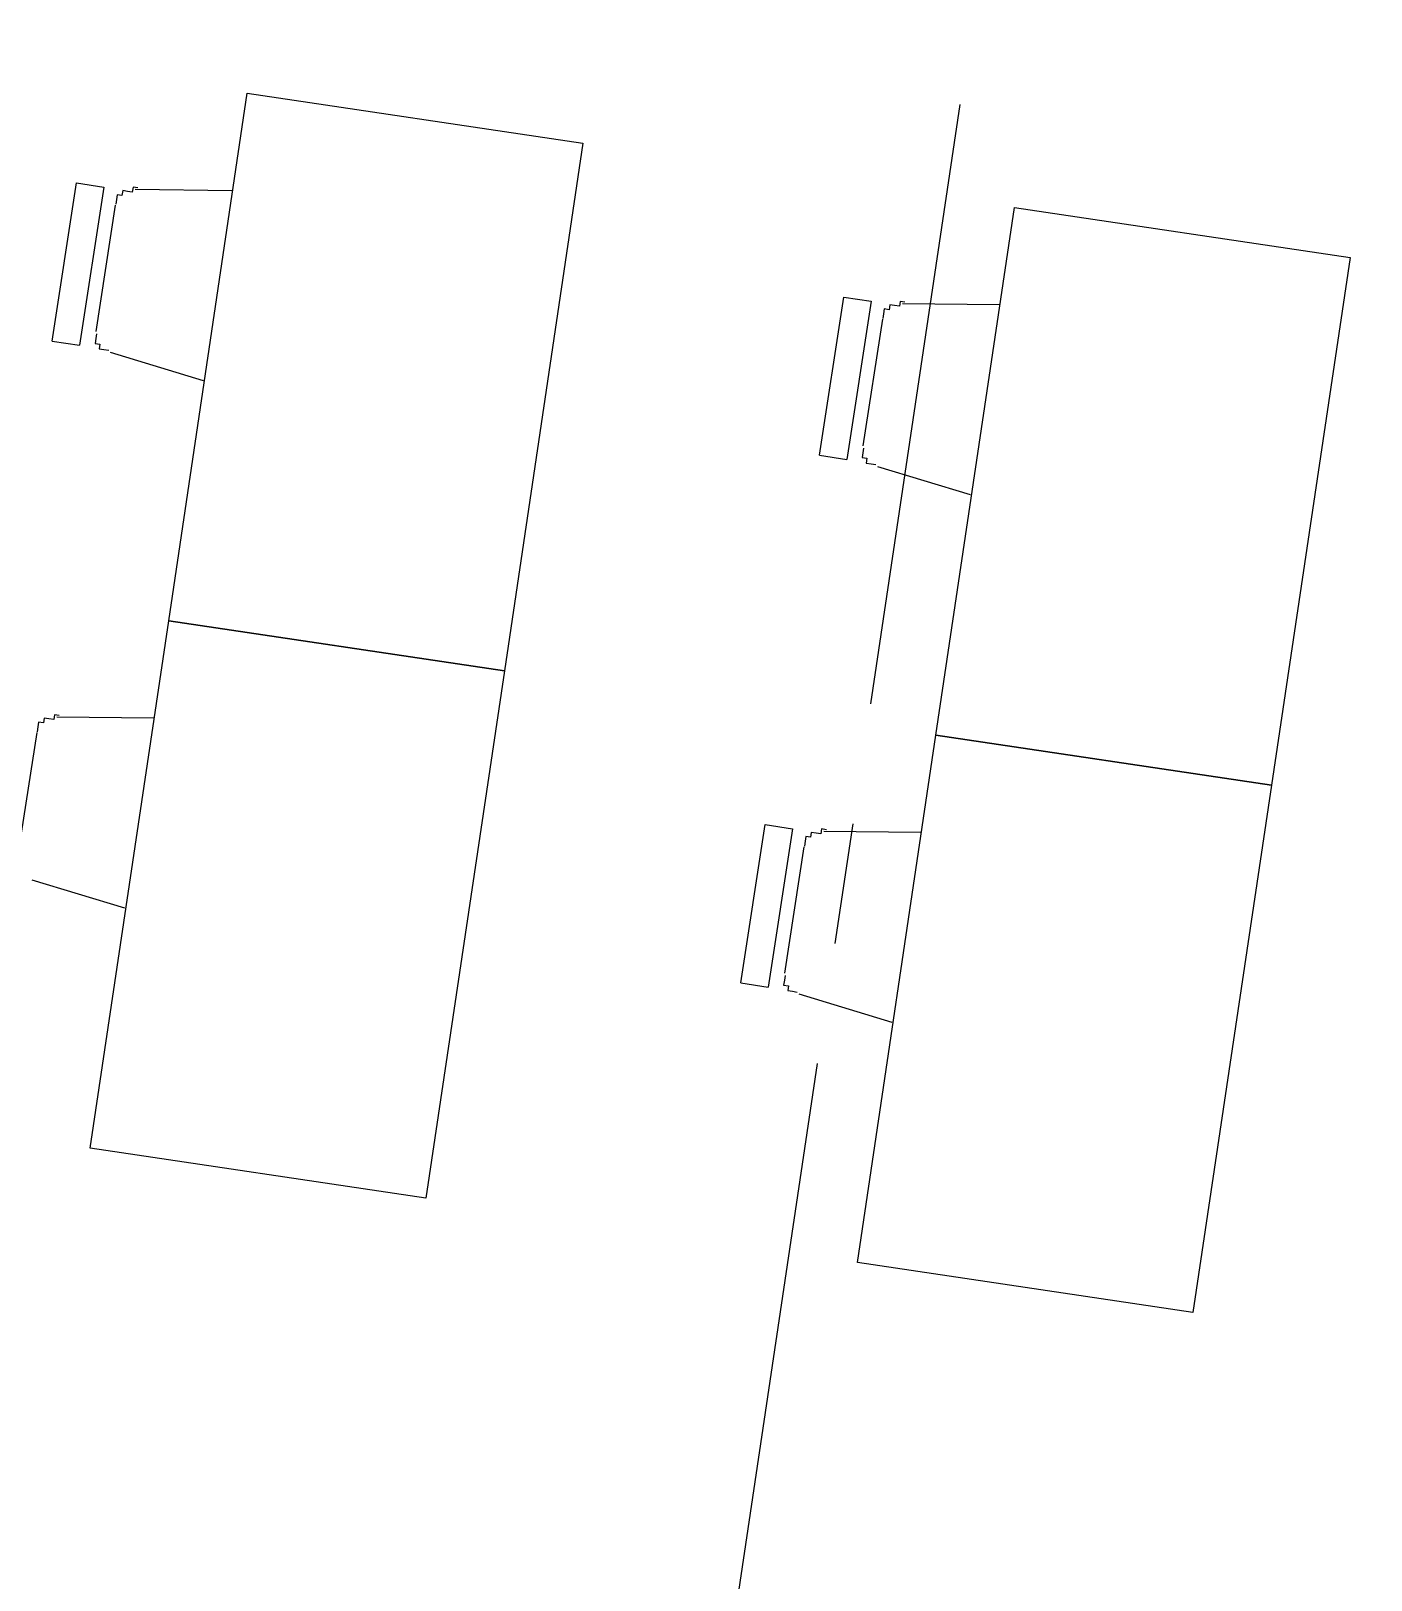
# Model space of a CAD drawing. Header units: millimetres. Extents: x 338 to 506, y 179 to 335.
# Drawn here: x 421.31 to 424.075, y 293.004 to 296.199 of the extents above; entities that cross this region are included whole.
import ezdxf

# ---------------------------------------------------------------- set-up
doc = ezdxf.new("R2010")
doc.units = ezdxf.units.MM
doc.linetypes.add('CENTER', pattern=[2, 1.25, -0.25, 0.25, -0.25])
doc.linetypes.add('DASHED2', pattern=[0.375, 0.25, -0.125])
doc.layers.add('EJES_DE_COLUMNA', color=255, linetype='DASHED2')
doc.layers.add('MUROS', color=32, linetype='Continuous')

# ---------------------------------------------------------------- blocks, each defined once
blk = doc.blocks.new('MESAS_TALLER_DE_MAQUETAS')
at = {"extrusion": (2.33163e-06, 0.000958086, 1)}
for p, q in [((3009.9617, 1961.8781, -0.0003), (3009.9614, 1961.8209, -0.0003)), ((3009.9617, 1961.8781, -0.0003), (3010.2919, 1961.8765, -0.0003)), ((3010.2919, 1961.8765, -0.0003), (3010.2916, 1961.8193, -0.0003)), ((3010.2916, 1961.8193, -0.0003), (3009.9614, 1961.8209, -0.0003)), ((3009.1584, 1961.7909, -0.0002), (3008.8944, 1961.7922, -0.0002)), ((3010.2584, 1961.7909, -0.0002), (3009.9944, 1961.7922, -0.0002)), ((3008.8566, 1961.7563, -0.0002), (3008.8274, 1961.5583, 0)), ((3009.2232, 1961.5563, 0), (3009.1959, 1961.7547, -0.0002)), ((3009.9566, 1961.7563, -0.0002), (3009.9274, 1961.5583, 0)), ((3010.3232, 1961.5563, 0), (3010.2959, 1961.7547, -0.0002)), ((3008.8617, 1960.2781, -0.0003), (3008.8614, 1960.2209, -0.0003)), ((3008.8617, 1960.2781, -0.0003), (3009.1919, 1960.2765, -0.0003)), ((3009.1919, 1960.2765, -0.0003), (3009.1916, 1960.2193, -0.0003)), ((3009.9617, 1960.2781, -0.0003), (3009.9614, 1960.2209, -0.0003)), ((3009.9617, 1960.2781, -0.0003), (3010.2919, 1960.2765, -0.0003)), ((3010.2919, 1960.2765, -0.0003), (3010.2916, 1960.2193, -0.0003)), ((3009.1916, 1960.2193, -0.0003), (3008.8614, 1960.2209, -0.0003)), ((3010.2916, 1960.2193, -0.0003), (3009.9614, 1960.2209, -0.0003)), ((3009.1584, 1960.1909, -0.0002), (3008.8944, 1960.1922, -0.0002)), ((3010.2584, 1960.1909, -0.0002), (3009.9944, 1960.1922, -0.0002)), ((3008.8566, 1960.1563, -0.0002), (3008.8274, 1959.9583, 0)), ((3009.2232, 1959.9563, 0), (3009.1959, 1960.1547, -0.0002)), ((3009.9566, 1960.1563, -0.0002), (3009.9274, 1959.9583, 0)), ((3010.3232, 1959.9563, 0), (3010.2959, 1960.1547, -0.0002))]:
    blk.add_line(p, q, dxfattribs=at)
for points in [[(3009.4264, 1960.8553), (3008.3264, 1960.8553), (3008.3264, 1961.5553), (3009.4264, 1961.5553)], [(3010.5264, 1960.8553), (3009.4264, 1960.8553), (3009.4264, 1961.5553), (3010.5264, 1961.5553)], [(3009.4264, 1959.2553), (3008.3264, 1959.2553), (3008.3264, 1959.9553), (3009.4264, 1959.9553)], [(3010.5264, 1959.2553), (3009.4264, 1959.2553), (3009.4264, 1959.9553), (3010.5264, 1959.9553)]]:
    blk.add_lwpolyline(points, close=True)
for points in [[(3009.2, 1961.75, -0.0002), (3009.2, 1961.76, -0.0002), (3009.2, 1961.76, -0.0002), (3009.2, 1961.76, -0.0002), (3009.2, 1961.76, -0.0002), (3009.2, 1961.76, -0.0002), (3009.2, 1961.76, -0.0002), (3009.2, 1961.76, -0.0002), (3009.2, 1961.76, -0.0002), (3009.2, 1961.76, -0.0002), (3009.2, 1961.76, -0.0002), (3009.19, 1961.76, -0.0002), (3009.19, 1961.76, -0.0002), (3009.19, 1961.76, -0.0002), (3009.19, 1961.76, -0.0002), (3009.19, 1961.76, -0.0002), (3009.19, 1961.76, -0.0002), (3009.19, 1961.76, -0.0002), (3009.19, 1961.76, -0.0002), (3009.19, 1961.76, -0.0002), (3009.19, 1961.76, -0.0002), (3009.19, 1961.76, -0.0002), (3009.19, 1961.76, -0.0002), (3009.19, 1961.77, -0.0002), (3009.19, 1961.77, -0.0002), (3009.19, 1961.77, -0.0002), (3009.19, 1961.77, -0.0002), (3009.19, 1961.77, -0.0002), (3009.19, 1961.77, -0.0002), (3009.19, 1961.77, -0.0002), (3009.19, 1961.77, -0.0002), (3009.19, 1961.77, -0.0002), (3009.19, 1961.77, -0.0002), (3009.19, 1961.77, -0.0002), (3009.19, 1961.77, -0.0002), (3009.19, 1961.77, -0.0002), (3009.19, 1961.77, -0.0002), (3009.19, 1961.77, -0.0002), (3009.19, 1961.77, -0.0002), (3009.19, 1961.77, -0.0002), (3009.19, 1961.77, -0.0002), (3009.19, 1961.77, -0.0002), (3009.19, 1961.77, -0.0002), (3009.19, 1961.77, -0.0002), (3009.19, 1961.77, -0.0002), (3009.19, 1961.77, -0.0002), (3009.19, 1961.77, -0.0002), (3009.19, 1961.77, -0.0002), (3009.19, 1961.78, -0.0002), (3009.19, 1961.78, -0.0002), (3009.19, 1961.78, -0.0002), (3009.19, 1961.78, -0.0002), (3009.19, 1961.78, -0.0002), (3009.19, 1961.78, -0.0002), (3009.19, 1961.78, -0.0002), (3009.19, 1961.78, -0.0002), (3009.19, 1961.78, -0.0002), (3009.19, 1961.78, -0.0002), (3009.18, 1961.78, -0.0002), (3009.18, 1961.78, -0.0002), (3009.18, 1961.78, -0.0002), (3009.18, 1961.78, -0.0002), (3009.18, 1961.78, -0.0002), (3009.18, 1961.78, -0.0002), (3009.18, 1961.78, -0.0002), (3009.18, 1961.78, -0.0002), (3009.18, 1961.78, -0.0002), (3009.18, 1961.78, -0.0002), (3009.18, 1961.78, -0.0002), (3009.18, 1961.78, -0.0002), (3009.18, 1961.78, -0.0002), (3009.18, 1961.78, -0.0002), (3009.18, 1961.78, -0.0002), (3009.18, 1961.78, -0.0002), (3009.18, 1961.78, -0.0002), (3009.18, 1961.78, -0.0002), (3009.18, 1961.78, -0.0002), (3009.18, 1961.78, -0.0002), (3009.18, 1961.78, -0.0002), (3009.18, 1961.78, -0.0002), (3009.18, 1961.78, -0.0002), (3009.18, 1961.79, -0.0002), (3009.18, 1961.79, -0.0002), (3009.18, 1961.79, -0.0002), (3009.18, 1961.79, -0.0002), (3009.18, 1961.79, -0.0002), (3009.18, 1961.79, -0.0002), (3009.18, 1961.79, -0.0002), (3009.17, 1961.79, -0.0002), (3009.17, 1961.79, -0.0002), (3009.17, 1961.79, -0.0002), (3009.17, 1961.79, -0.0002), (3009.17, 1961.79, -0.0002), (3009.17, 1961.79, -0.0002), (3009.17, 1961.79, -0.0002), (3009.17, 1961.79, -0.0002), (3009.17, 1961.79, -0.0002), (3009.17, 1961.79, -0.0002), (3009.17, 1961.79, -0.0002), (3009.17, 1961.79, -0.0002), (3009.17, 1961.79, -0.0002), (3009.17, 1961.79, -0.0002), (3009.17, 1961.79, -0.0002), (3009.17, 1961.79, -0.0002), (3009.17, 1961.79, -0.0002), (3009.17, 1961.79, -0.0002), (3009.17, 1961.79, -0.0002), (3009.17, 1961.79, -0.0002), (3009.17, 1961.79, -0.0002), (3009.17, 1961.79, -0.0002), (3009.17, 1961.79, -0.0002), (3009.17, 1961.79, -0.0002), (3009.17, 1961.79, -0.0002), (3009.16, 1961.79, -0.0002), (3009.16, 1961.79, -0.0002), (3009.16, 1961.79, -0.0002), (3009.16, 1961.79, -0.0002), (3009.16, 1961.79, -0.0002), (3009.16, 1961.79, -0.0002), (3009.16, 1961.79, -0.0002), (3009.16, 1961.79, -0.0002), (3009.16, 1961.79, -0.0002), (3009.16, 1961.79, -0.0002), (3009.16, 1961.79, -0.0002), (3009.16, 1961.79, -0.0002), (3009.16, 1961.79, -0.0002), (3009.16, 1961.79, -0.0002), (3009.16, 1961.79, -0.0002), (3009.16, 1961.79, -0.0002)], [(3009.99, 1961.79, -0.0002), (3009.99, 1961.79, -0.0002), (3009.99, 1961.79, -0.0002), (3009.99, 1961.79, -0.0002), (3009.99, 1961.79, -0.0002), (3009.99, 1961.79, -0.0002), (3009.99, 1961.79, -0.0002), (3009.99, 1961.79, -0.0002), (3009.99, 1961.79, -0.0002), (3009.99, 1961.79, -0.0002), (3009.99, 1961.79, -0.0002), (3009.99, 1961.79, -0.0002), (3009.99, 1961.79, -0.0002), (3009.99, 1961.79, -0.0002), (3009.99, 1961.79, -0.0002), (3009.99, 1961.79, -0.0002), (3009.99, 1961.79, -0.0002), (3009.99, 1961.79, -0.0002), (3009.99, 1961.79, -0.0002), (3009.99, 1961.79, -0.0002), (3009.99, 1961.79, -0.0002), (3009.99, 1961.79, -0.0002), (3009.99, 1961.79, -0.0002), (3009.98, 1961.79, -0.0002), (3009.98, 1961.79, -0.0002), (3009.98, 1961.79, -0.0002), (3009.98, 1961.79, -0.0002), (3009.98, 1961.79, -0.0002), (3009.98, 1961.79, -0.0002), (3009.98, 1961.79, -0.0002), (3009.98, 1961.79, -0.0002), (3009.98, 1961.79, -0.0002), (3009.98, 1961.79, -0.0002), (3009.98, 1961.79, -0.0002), (3009.98, 1961.79, -0.0002), (3009.98, 1961.79, -0.0002), (3009.98, 1961.79, -0.0002), (3009.98, 1961.79, -0.0002), (3009.98, 1961.79, -0.0002), (3009.98, 1961.79, -0.0002), (3009.98, 1961.79, -0.0002), (3009.98, 1961.79, -0.0002), (3009.98, 1961.79, -0.0002), (3009.98, 1961.79, -0.0002), (3009.98, 1961.79, -0.0002), (3009.98, 1961.79, -0.0002), (3009.98, 1961.79, -0.0002), (3009.98, 1961.79, -0.0002), (3009.98, 1961.79, -0.0002), (3009.97, 1961.79, -0.0002), (3009.97, 1961.79, -0.0002), (3009.97, 1961.79, -0.0002), (3009.97, 1961.79, -0.0002), (3009.97, 1961.79, -0.0002), (3009.97, 1961.78, -0.0002), (3009.97, 1961.78, -0.0002), (3009.97, 1961.78, -0.0002), (3009.97, 1961.78, -0.0002), (3009.97, 1961.78, -0.0002), (3009.97, 1961.78, -0.0002), (3009.97, 1961.78, -0.0002), (3009.97, 1961.78, -0.0002), (3009.97, 1961.78, -0.0002), (3009.97, 1961.78, -0.0002), (3009.97, 1961.78, -0.0002), (3009.97, 1961.78, -0.0002), (3009.97, 1961.78, -0.0002), (3009.97, 1961.78, -0.0002), (3009.97, 1961.78, -0.0002), (3009.97, 1961.78, -0.0002), (3009.97, 1961.78, -0.0002), (3009.97, 1961.78, -0.0002), (3009.97, 1961.78, -0.0002), (3009.97, 1961.78, -0.0002), (3009.97, 1961.78, -0.0002), (3009.97, 1961.78, -0.0002), (3009.97, 1961.78, -0.0002), (3009.97, 1961.78, -0.0002), (3009.97, 1961.78, -0.0002), (3009.97, 1961.78, -0.0002), (3009.96, 1961.78, -0.0002), (3009.96, 1961.78, -0.0002), (3009.96, 1961.78, -0.0002), (3009.96, 1961.78, -0.0002), (3009.96, 1961.78, -0.0002), (3009.96, 1961.77, -0.0002), (3009.96, 1961.77, -0.0002), (3009.96, 1961.77, -0.0002), (3009.96, 1961.77, -0.0002), (3009.96, 1961.77, -0.0002), (3009.96, 1961.77, -0.0002), (3009.96, 1961.77, -0.0002), (3009.96, 1961.77, -0.0002), (3009.96, 1961.77, -0.0002), (3009.96, 1961.77, -0.0002), (3009.96, 1961.77, -0.0002), (3009.96, 1961.77, -0.0002), (3009.96, 1961.77, -0.0002), (3009.96, 1961.77, -0.0002), (3009.96, 1961.77, -0.0002), (3009.96, 1961.77, -0.0002), (3009.96, 1961.77, -0.0002), (3009.96, 1961.77, -0.0002), (3009.96, 1961.77, -0.0002), (3009.96, 1961.77, -0.0002), (3009.96, 1961.77, -0.0002), (3009.96, 1961.77, -0.0002), (3009.96, 1961.77, -0.0002), (3009.96, 1961.77, -0.0002), (3009.96, 1961.76, -0.0002), (3009.96, 1961.76, -0.0002), (3009.96, 1961.76, -0.0002), (3009.96, 1961.76, -0.0002), (3009.96, 1961.76, -0.0002), (3009.96, 1961.76, -0.0002), (3009.96, 1961.76, -0.0002), (3009.96, 1961.76, -0.0002), (3009.96, 1961.76, -0.0002), (3009.96, 1961.76, -0.0002), (3009.96, 1961.76, -0.0002), (3009.96, 1961.76, -0.0002), (3009.96, 1961.76, -0.0002), (3009.96, 1961.76, -0.0002), (3009.96, 1961.76, -0.0002), (3009.96, 1961.76, -0.0002), (3009.96, 1961.76, -0.0002), (3009.96, 1961.76, -0.0002), (3009.96, 1961.76, -0.0002), (3009.96, 1961.76, -0.0002)], [(3010.3, 1961.75, -0.0002), (3010.3, 1961.76, -0.0002), (3010.3, 1961.76, -0.0002), (3010.3, 1961.76, -0.0002), (3010.3, 1961.76, -0.0002), (3010.3, 1961.76, -0.0002), (3010.3, 1961.76, -0.0002), (3010.3, 1961.76, -0.0002), (3010.3, 1961.76, -0.0002), (3010.3, 1961.76, -0.0002), (3010.3, 1961.76, -0.0002), (3010.29, 1961.76, -0.0002), (3010.29, 1961.76, -0.0002), (3010.29, 1961.76, -0.0002), (3010.29, 1961.76, -0.0002), (3010.29, 1961.76, -0.0002), (3010.29, 1961.76, -0.0002), (3010.29, 1961.76, -0.0002), (3010.29, 1961.76, -0.0002), (3010.29, 1961.76, -0.0002), (3010.29, 1961.76, -0.0002), (3010.29, 1961.76, -0.0002), (3010.29, 1961.76, -0.0002), (3010.29, 1961.77, -0.0002), (3010.29, 1961.77, -0.0002), (3010.29, 1961.77, -0.0002), (3010.29, 1961.77, -0.0002), (3010.29, 1961.77, -0.0002), (3010.29, 1961.77, -0.0002), (3010.29, 1961.77, -0.0002), (3010.29, 1961.77, -0.0002), (3010.29, 1961.77, -0.0002), (3010.29, 1961.77, -0.0002), (3010.29, 1961.77, -0.0002), (3010.29, 1961.77, -0.0002), (3010.29, 1961.77, -0.0002), (3010.29, 1961.77, -0.0002), (3010.29, 1961.77, -0.0002), (3010.29, 1961.77, -0.0002), (3010.29, 1961.77, -0.0002), (3010.29, 1961.77, -0.0002), (3010.29, 1961.77, -0.0002), (3010.29, 1961.77, -0.0002), (3010.29, 1961.77, -0.0002), (3010.29, 1961.77, -0.0002), (3010.29, 1961.77, -0.0002), (3010.29, 1961.77, -0.0002), (3010.29, 1961.77, -0.0002), (3010.29, 1961.78, -0.0002), (3010.29, 1961.78, -0.0002), (3010.29, 1961.78, -0.0002), (3010.29, 1961.78, -0.0002), (3010.29, 1961.78, -0.0002), (3010.29, 1961.78, -0.0002), (3010.29, 1961.78, -0.0002), (3010.29, 1961.78, -0.0002), (3010.29, 1961.78, -0.0002), (3010.29, 1961.78, -0.0002), (3010.28, 1961.78, -0.0002), (3010.28, 1961.78, -0.0002), (3010.28, 1961.78, -0.0002), (3010.28, 1961.78, -0.0002), (3010.28, 1961.78, -0.0002), (3010.28, 1961.78, -0.0002), (3010.28, 1961.78, -0.0002), (3010.28, 1961.78, -0.0002), (3010.28, 1961.78, -0.0002), (3010.28, 1961.78, -0.0002), (3010.28, 1961.78, -0.0002), (3010.28, 1961.78, -0.0002), (3010.28, 1961.78, -0.0002), (3010.28, 1961.78, -0.0002), (3010.28, 1961.78, -0.0002), (3010.28, 1961.78, -0.0002), (3010.28, 1961.78, -0.0002), (3010.28, 1961.78, -0.0002), (3010.28, 1961.78, -0.0002), (3010.28, 1961.78, -0.0002), (3010.28, 1961.78, -0.0002), (3010.28, 1961.78, -0.0002), (3010.28, 1961.78, -0.0002), (3010.28, 1961.79, -0.0002), (3010.28, 1961.79, -0.0002), (3010.28, 1961.79, -0.0002), (3010.28, 1961.79, -0.0002), (3010.28, 1961.79, -0.0002), (3010.28, 1961.79, -0.0002), (3010.28, 1961.79, -0.0002), (3010.27, 1961.79, -0.0002), (3010.27, 1961.79, -0.0002), (3010.27, 1961.79, -0.0002), (3010.27, 1961.79, -0.0002), (3010.27, 1961.79, -0.0002), (3010.27, 1961.79, -0.0002), (3010.27, 1961.79, -0.0002), (3010.27, 1961.79, -0.0002), (3010.27, 1961.79, -0.0002), (3010.27, 1961.79, -0.0002), (3010.27, 1961.79, -0.0002), (3010.27, 1961.79, -0.0002), (3010.27, 1961.79, -0.0002), (3010.27, 1961.79, -0.0002), (3010.27, 1961.79, -0.0002), (3010.27, 1961.79, -0.0002), (3010.27, 1961.79, -0.0002), (3010.27, 1961.79, -0.0002), (3010.27, 1961.79, -0.0002), (3010.27, 1961.79, -0.0002), (3010.27, 1961.79, -0.0002), (3010.27, 1961.79, -0.0002), (3010.27, 1961.79, -0.0002), (3010.27, 1961.79, -0.0002), (3010.27, 1961.79, -0.0002), (3010.26, 1961.79, -0.0002), (3010.26, 1961.79, -0.0002), (3010.26, 1961.79, -0.0002), (3010.26, 1961.79, -0.0002), (3010.26, 1961.79, -0.0002), (3010.26, 1961.79, -0.0002), (3010.26, 1961.79, -0.0002), (3010.26, 1961.79, -0.0002), (3010.26, 1961.79, -0.0002), (3010.26, 1961.79, -0.0002), (3010.26, 1961.79, -0.0002), (3010.26, 1961.79, -0.0002), (3010.26, 1961.79, -0.0002), (3010.26, 1961.79, -0.0002), (3010.26, 1961.79, -0.0002), (3010.26, 1961.79, -0.0002)], [(3008.89, 1960.19, -0.0002), (3008.89, 1960.19, -0.0002), (3008.89, 1960.19, -0.0002), (3008.89, 1960.19, -0.0002), (3008.89, 1960.19, -0.0002), (3008.89, 1960.19, -0.0002), (3008.89, 1960.19, -0.0002), (3008.89, 1960.19, -0.0002), (3008.89, 1960.19, -0.0002), (3008.89, 1960.19, -0.0002), (3008.89, 1960.19, -0.0002), (3008.89, 1960.19, -0.0002), (3008.89, 1960.19, -0.0002), (3008.89, 1960.19, -0.0002), (3008.89, 1960.19, -0.0002), (3008.89, 1960.19, -0.0002), (3008.89, 1960.19, -0.0002), (3008.89, 1960.19, -0.0002), (3008.89, 1960.19, -0.0002), (3008.89, 1960.19, -0.0002), (3008.89, 1960.19, -0.0002), (3008.89, 1960.19, -0.0002), (3008.89, 1960.19, -0.0002), (3008.88, 1960.19, -0.0002), (3008.88, 1960.19, -0.0002), (3008.88, 1960.19, -0.0002), (3008.88, 1960.19, -0.0002), (3008.88, 1960.19, -0.0002), (3008.88, 1960.19, -0.0002), (3008.88, 1960.19, -0.0002), (3008.88, 1960.19, -0.0002), (3008.88, 1960.19, -0.0002), (3008.88, 1960.19, -0.0002), (3008.88, 1960.19, -0.0002), (3008.88, 1960.19, -0.0002), (3008.88, 1960.19, -0.0002), (3008.88, 1960.19, -0.0002), (3008.88, 1960.19, -0.0002), (3008.88, 1960.19, -0.0002), (3008.88, 1960.19, -0.0002), (3008.88, 1960.19, -0.0002), (3008.88, 1960.19, -0.0002), (3008.88, 1960.19, -0.0002), (3008.88, 1960.19, -0.0002), (3008.88, 1960.19, -0.0002), (3008.88, 1960.19, -0.0002), (3008.88, 1960.19, -0.0002), (3008.88, 1960.19, -0.0002), (3008.88, 1960.19, -0.0002), (3008.87, 1960.19, -0.0002), (3008.87, 1960.19, -0.0002), (3008.87, 1960.19, -0.0002), (3008.87, 1960.19, -0.0002), (3008.87, 1960.19, -0.0002), (3008.87, 1960.18, -0.0002), (3008.87, 1960.18, -0.0002), (3008.87, 1960.18, -0.0002), (3008.87, 1960.18, -0.0002), (3008.87, 1960.18, -0.0002), (3008.87, 1960.18, -0.0002), (3008.87, 1960.18, -0.0002), (3008.87, 1960.18, -0.0002), (3008.87, 1960.18, -0.0002), (3008.87, 1960.18, -0.0002), (3008.87, 1960.18, -0.0002), (3008.87, 1960.18, -0.0002), (3008.87, 1960.18, -0.0002), (3008.87, 1960.18, -0.0002), (3008.87, 1960.18, -0.0002), (3008.87, 1960.18, -0.0002), (3008.87, 1960.18, -0.0002), (3008.87, 1960.18, -0.0002), (3008.87, 1960.18, -0.0002), (3008.87, 1960.18, -0.0002), (3008.87, 1960.18, -0.0002), (3008.87, 1960.18, -0.0002), (3008.87, 1960.18, -0.0002), (3008.87, 1960.18, -0.0002), (3008.87, 1960.18, -0.0002), (3008.87, 1960.18, -0.0002), (3008.86, 1960.18, -0.0002), (3008.86, 1960.18, -0.0002), (3008.86, 1960.18, -0.0002), (3008.86, 1960.18, -0.0002), (3008.86, 1960.18, -0.0002), (3008.86, 1960.17, -0.0002), (3008.86, 1960.17, -0.0002), (3008.86, 1960.17, -0.0002), (3008.86, 1960.17, -0.0002), (3008.86, 1960.17, -0.0002), (3008.86, 1960.17, -0.0002), (3008.86, 1960.17, -0.0002), (3008.86, 1960.17, -0.0002), (3008.86, 1960.17, -0.0002), (3008.86, 1960.17, -0.0002), (3008.86, 1960.17, -0.0002), (3008.86, 1960.17, -0.0002), (3008.86, 1960.17, -0.0002), (3008.86, 1960.17, -0.0002), (3008.86, 1960.17, -0.0002), (3008.86, 1960.17, -0.0002), (3008.86, 1960.17, -0.0002), (3008.86, 1960.17, -0.0002), (3008.86, 1960.17, -0.0002), (3008.86, 1960.17, -0.0002), (3008.86, 1960.17, -0.0002), (3008.86, 1960.17, -0.0002), (3008.86, 1960.17, -0.0002), (3008.86, 1960.17, -0.0002), (3008.86, 1960.16, -0.0002), (3008.86, 1960.16, -0.0002), (3008.86, 1960.16, -0.0002), (3008.86, 1960.16, -0.0002), (3008.86, 1960.16, -0.0002), (3008.86, 1960.16, -0.0002), (3008.86, 1960.16, -0.0002), (3008.86, 1960.16, -0.0002), (3008.86, 1960.16, -0.0002), (3008.86, 1960.16, -0.0002), (3008.86, 1960.16, -0.0002), (3008.86, 1960.16, -0.0002), (3008.86, 1960.16, -0.0002), (3008.86, 1960.16, -0.0002), (3008.86, 1960.16, -0.0002), (3008.86, 1960.16, -0.0002), (3008.86, 1960.16, -0.0002), (3008.86, 1960.16, -0.0002), (3008.86, 1960.16, -0.0002), (3008.86, 1960.16, -0.0002)], [(3009.2, 1960.15, -0.0002), (3009.2, 1960.16, -0.0002), (3009.2, 1960.16, -0.0002), (3009.2, 1960.16, -0.0002), (3009.2, 1960.16, -0.0002), (3009.2, 1960.16, -0.0002), (3009.2, 1960.16, -0.0002), (3009.2, 1960.16, -0.0002), (3009.2, 1960.16, -0.0002), (3009.2, 1960.16, -0.0002), (3009.2, 1960.16, -0.0002), (3009.19, 1960.16, -0.0002), (3009.19, 1960.16, -0.0002), (3009.19, 1960.16, -0.0002), (3009.19, 1960.16, -0.0002), (3009.19, 1960.16, -0.0002), (3009.19, 1960.16, -0.0002), (3009.19, 1960.16, -0.0002), (3009.19, 1960.16, -0.0002), (3009.19, 1960.16, -0.0002), (3009.19, 1960.16, -0.0002), (3009.19, 1960.16, -0.0002), (3009.19, 1960.16, -0.0002), (3009.19, 1960.17, -0.0002), (3009.19, 1960.17, -0.0002), (3009.19, 1960.17, -0.0002), (3009.19, 1960.17, -0.0002), (3009.19, 1960.17, -0.0002), (3009.19, 1960.17, -0.0002), (3009.19, 1960.17, -0.0002), (3009.19, 1960.17, -0.0002), (3009.19, 1960.17, -0.0002), (3009.19, 1960.17, -0.0002), (3009.19, 1960.17, -0.0002), (3009.19, 1960.17, -0.0002), (3009.19, 1960.17, -0.0002), (3009.19, 1960.17, -0.0002), (3009.19, 1960.17, -0.0002), (3009.19, 1960.17, -0.0002), (3009.19, 1960.17, -0.0002), (3009.19, 1960.17, -0.0002), (3009.19, 1960.17, -0.0002), (3009.19, 1960.17, -0.0002), (3009.19, 1960.17, -0.0002), (3009.19, 1960.17, -0.0002), (3009.19, 1960.17, -0.0002), (3009.19, 1960.17, -0.0002), (3009.19, 1960.17, -0.0002), (3009.19, 1960.18, -0.0002), (3009.19, 1960.18, -0.0002), (3009.19, 1960.18, -0.0002), (3009.19, 1960.18, -0.0002), (3009.19, 1960.18, -0.0002), (3009.19, 1960.18, -0.0002), (3009.19, 1960.18, -0.0002), (3009.19, 1960.18, -0.0002), (3009.19, 1960.18, -0.0002), (3009.19, 1960.18, -0.0002), (3009.18, 1960.18, -0.0002), (3009.18, 1960.18, -0.0002), (3009.18, 1960.18, -0.0002), (3009.18, 1960.18, -0.0002), (3009.18, 1960.18, -0.0002), (3009.18, 1960.18, -0.0002), (3009.18, 1960.18, -0.0002), (3009.18, 1960.18, -0.0002), (3009.18, 1960.18, -0.0002), (3009.18, 1960.18, -0.0002), (3009.18, 1960.18, -0.0002), (3009.18, 1960.18, -0.0002), (3009.18, 1960.18, -0.0002), (3009.18, 1960.18, -0.0002), (3009.18, 1960.18, -0.0002), (3009.18, 1960.18, -0.0002), (3009.18, 1960.18, -0.0002), (3009.18, 1960.18, -0.0002), (3009.18, 1960.18, -0.0002), (3009.18, 1960.18, -0.0002), (3009.18, 1960.18, -0.0002), (3009.18, 1960.18, -0.0002), (3009.18, 1960.18, -0.0002), (3009.18, 1960.19, -0.0002), (3009.18, 1960.19, -0.0002), (3009.18, 1960.19, -0.0002), (3009.18, 1960.19, -0.0002), (3009.18, 1960.19, -0.0002), (3009.18, 1960.19, -0.0002), (3009.18, 1960.19, -0.0002), (3009.17, 1960.19, -0.0002), (3009.17, 1960.19, -0.0002), (3009.17, 1960.19, -0.0002), (3009.17, 1960.19, -0.0002), (3009.17, 1960.19, -0.0002), (3009.17, 1960.19, -0.0002), (3009.17, 1960.19, -0.0002), (3009.17, 1960.19, -0.0002), (3009.17, 1960.19, -0.0002), (3009.17, 1960.19, -0.0002), (3009.17, 1960.19, -0.0002), (3009.17, 1960.19, -0.0002), (3009.17, 1960.19, -0.0002), (3009.17, 1960.19, -0.0002), (3009.17, 1960.19, -0.0002), (3009.17, 1960.19, -0.0002), (3009.17, 1960.19, -0.0002), (3009.17, 1960.19, -0.0002), (3009.17, 1960.19, -0.0002), (3009.17, 1960.19, -0.0002), (3009.17, 1960.19, -0.0002), (3009.17, 1960.19, -0.0002), (3009.17, 1960.19, -0.0002), (3009.17, 1960.19, -0.0002), (3009.17, 1960.19, -0.0002), (3009.16, 1960.19, -0.0002), (3009.16, 1960.19, -0.0002), (3009.16, 1960.19, -0.0002), (3009.16, 1960.19, -0.0002), (3009.16, 1960.19, -0.0002), (3009.16, 1960.19, -0.0002), (3009.16, 1960.19, -0.0002), (3009.16, 1960.19, -0.0002), (3009.16, 1960.19, -0.0002), (3009.16, 1960.19, -0.0002), (3009.16, 1960.19, -0.0002), (3009.16, 1960.19, -0.0002), (3009.16, 1960.19, -0.0002), (3009.16, 1960.19, -0.0002), (3009.16, 1960.19, -0.0002), (3009.16, 1960.19, -0.0002)], [(3009.99, 1960.19, -0.0002), (3009.99, 1960.19, -0.0002), (3009.99, 1960.19, -0.0002), (3009.99, 1960.19, -0.0002), (3009.99, 1960.19, -0.0002), (3009.99, 1960.19, -0.0002), (3009.99, 1960.19, -0.0002), (3009.99, 1960.19, -0.0002), (3009.99, 1960.19, -0.0002), (3009.99, 1960.19, -0.0002), (3009.99, 1960.19, -0.0002), (3009.99, 1960.19, -0.0002), (3009.99, 1960.19, -0.0002), (3009.99, 1960.19, -0.0002), (3009.99, 1960.19, -0.0002), (3009.99, 1960.19, -0.0002), (3009.99, 1960.19, -0.0002), (3009.99, 1960.19, -0.0002), (3009.99, 1960.19, -0.0002), (3009.99, 1960.19, -0.0002), (3009.99, 1960.19, -0.0002), (3009.99, 1960.19, -0.0002), (3009.99, 1960.19, -0.0002), (3009.98, 1960.19, -0.0002), (3009.98, 1960.19, -0.0002), (3009.98, 1960.19, -0.0002), (3009.98, 1960.19, -0.0002), (3009.98, 1960.19, -0.0002), (3009.98, 1960.19, -0.0002), (3009.98, 1960.19, -0.0002), (3009.98, 1960.19, -0.0002), (3009.98, 1960.19, -0.0002), (3009.98, 1960.19, -0.0002), (3009.98, 1960.19, -0.0002), (3009.98, 1960.19, -0.0002), (3009.98, 1960.19, -0.0002), (3009.98, 1960.19, -0.0002), (3009.98, 1960.19, -0.0002), (3009.98, 1960.19, -0.0002), (3009.98, 1960.19, -0.0002), (3009.98, 1960.19, -0.0002), (3009.98, 1960.19, -0.0002), (3009.98, 1960.19, -0.0002), (3009.98, 1960.19, -0.0002), (3009.98, 1960.19, -0.0002), (3009.98, 1960.19, -0.0002), (3009.98, 1960.19, -0.0002), (3009.98, 1960.19, -0.0002), (3009.98, 1960.19, -0.0002), (3009.97, 1960.19, -0.0002), (3009.97, 1960.19, -0.0002), (3009.97, 1960.19, -0.0002), (3009.97, 1960.19, -0.0002), (3009.97, 1960.19, -0.0002), (3009.97, 1960.18, -0.0002), (3009.97, 1960.18, -0.0002), (3009.97, 1960.18, -0.0002), (3009.97, 1960.18, -0.0002), (3009.97, 1960.18, -0.0002), (3009.97, 1960.18, -0.0002), (3009.97, 1960.18, -0.0002), (3009.97, 1960.18, -0.0002), (3009.97, 1960.18, -0.0002), (3009.97, 1960.18, -0.0002), (3009.97, 1960.18, -0.0002), (3009.97, 1960.18, -0.0002), (3009.97, 1960.18, -0.0002), (3009.97, 1960.18, -0.0002), (3009.97, 1960.18, -0.0002), (3009.97, 1960.18, -0.0002), (3009.97, 1960.18, -0.0002), (3009.97, 1960.18, -0.0002), (3009.97, 1960.18, -0.0002), (3009.97, 1960.18, -0.0002), (3009.97, 1960.18, -0.0002), (3009.97, 1960.18, -0.0002), (3009.97, 1960.18, -0.0002), (3009.97, 1960.18, -0.0002), (3009.97, 1960.18, -0.0002), (3009.97, 1960.18, -0.0002), (3009.96, 1960.18, -0.0002), (3009.96, 1960.18, -0.0002), (3009.96, 1960.18, -0.0002), (3009.96, 1960.18, -0.0002), (3009.96, 1960.18, -0.0002), (3009.96, 1960.17, -0.0002), (3009.96, 1960.17, -0.0002), (3009.96, 1960.17, -0.0002), (3009.96, 1960.17, -0.0002), (3009.96, 1960.17, -0.0002), (3009.96, 1960.17, -0.0002), (3009.96, 1960.17, -0.0002), (3009.96, 1960.17, -0.0002), (3009.96, 1960.17, -0.0002), (3009.96, 1960.17, -0.0002), (3009.96, 1960.17, -0.0002), (3009.96, 1960.17, -0.0002), (3009.96, 1960.17, -0.0002), (3009.96, 1960.17, -0.0002), (3009.96, 1960.17, -0.0002), (3009.96, 1960.17, -0.0002), (3009.96, 1960.17, -0.0002), (3009.96, 1960.17, -0.0002), (3009.96, 1960.17, -0.0002), (3009.96, 1960.17, -0.0002), (3009.96, 1960.17, -0.0002), (3009.96, 1960.17, -0.0002), (3009.96, 1960.17, -0.0002), (3009.96, 1960.17, -0.0002), (3009.96, 1960.16, -0.0002), (3009.96, 1960.16, -0.0002), (3009.96, 1960.16, -0.0002), (3009.96, 1960.16, -0.0002), (3009.96, 1960.16, -0.0002), (3009.96, 1960.16, -0.0002), (3009.96, 1960.16, -0.0002), (3009.96, 1960.16, -0.0002), (3009.96, 1960.16, -0.0002), (3009.96, 1960.16, -0.0002), (3009.96, 1960.16, -0.0002), (3009.96, 1960.16, -0.0002), (3009.96, 1960.16, -0.0002), (3009.96, 1960.16, -0.0002), (3009.96, 1960.16, -0.0002), (3009.96, 1960.16, -0.0002), (3009.96, 1960.16, -0.0002), (3009.96, 1960.16, -0.0002), (3009.96, 1960.16, -0.0002), (3009.96, 1960.16, -0.0002)], [(3010.3, 1960.15, -0.0002), (3010.3, 1960.16, -0.0002), (3010.3, 1960.16, -0.0002), (3010.3, 1960.16, -0.0002), (3010.3, 1960.16, -0.0002), (3010.3, 1960.16, -0.0002), (3010.3, 1960.16, -0.0002), (3010.3, 1960.16, -0.0002), (3010.3, 1960.16, -0.0002), (3010.3, 1960.16, -0.0002), (3010.3, 1960.16, -0.0002), (3010.29, 1960.16, -0.0002), (3010.29, 1960.16, -0.0002), (3010.29, 1960.16, -0.0002), (3010.29, 1960.16, -0.0002), (3010.29, 1960.16, -0.0002), (3010.29, 1960.16, -0.0002), (3010.29, 1960.16, -0.0002), (3010.29, 1960.16, -0.0002), (3010.29, 1960.16, -0.0002), (3010.29, 1960.16, -0.0002), (3010.29, 1960.16, -0.0002), (3010.29, 1960.16, -0.0002), (3010.29, 1960.17, -0.0002), (3010.29, 1960.17, -0.0002), (3010.29, 1960.17, -0.0002), (3010.29, 1960.17, -0.0002), (3010.29, 1960.17, -0.0002), (3010.29, 1960.17, -0.0002), (3010.29, 1960.17, -0.0002), (3010.29, 1960.17, -0.0002), (3010.29, 1960.17, -0.0002), (3010.29, 1960.17, -0.0002), (3010.29, 1960.17, -0.0002), (3010.29, 1960.17, -0.0002), (3010.29, 1960.17, -0.0002), (3010.29, 1960.17, -0.0002), (3010.29, 1960.17, -0.0002), (3010.29, 1960.17, -0.0002), (3010.29, 1960.17, -0.0002), (3010.29, 1960.17, -0.0002), (3010.29, 1960.17, -0.0002), (3010.29, 1960.17, -0.0002), (3010.29, 1960.17, -0.0002), (3010.29, 1960.17, -0.0002), (3010.29, 1960.17, -0.0002), (3010.29, 1960.17, -0.0002), (3010.29, 1960.17, -0.0002), (3010.29, 1960.18, -0.0002), (3010.29, 1960.18, -0.0002), (3010.29, 1960.18, -0.0002), (3010.29, 1960.18, -0.0002), (3010.29, 1960.18, -0.0002), (3010.29, 1960.18, -0.0002), (3010.29, 1960.18, -0.0002), (3010.29, 1960.18, -0.0002), (3010.29, 1960.18, -0.0002), (3010.29, 1960.18, -0.0002), (3010.28, 1960.18, -0.0002), (3010.28, 1960.18, -0.0002), (3010.28, 1960.18, -0.0002), (3010.28, 1960.18, -0.0002), (3010.28, 1960.18, -0.0002), (3010.28, 1960.18, -0.0002), (3010.28, 1960.18, -0.0002), (3010.28, 1960.18, -0.0002), (3010.28, 1960.18, -0.0002), (3010.28, 1960.18, -0.0002), (3010.28, 1960.18, -0.0002), (3010.28, 1960.18, -0.0002), (3010.28, 1960.18, -0.0002), (3010.28, 1960.18, -0.0002), (3010.28, 1960.18, -0.0002), (3010.28, 1960.18, -0.0002), (3010.28, 1960.18, -0.0002), (3010.28, 1960.18, -0.0002), (3010.28, 1960.18, -0.0002), (3010.28, 1960.18, -0.0002), (3010.28, 1960.18, -0.0002), (3010.28, 1960.18, -0.0002), (3010.28, 1960.18, -0.0002), (3010.28, 1960.19, -0.0002), (3010.28, 1960.19, -0.0002), (3010.28, 1960.19, -0.0002), (3010.28, 1960.19, -0.0002), (3010.28, 1960.19, -0.0002), (3010.28, 1960.19, -0.0002), (3010.28, 1960.19, -0.0002), (3010.27, 1960.19, -0.0002), (3010.27, 1960.19, -0.0002), (3010.27, 1960.19, -0.0002), (3010.27, 1960.19, -0.0002), (3010.27, 1960.19, -0.0002), (3010.27, 1960.19, -0.0002), (3010.27, 1960.19, -0.0002), (3010.27, 1960.19, -0.0002), (3010.27, 1960.19, -0.0002), (3010.27, 1960.19, -0.0002), (3010.27, 1960.19, -0.0002), (3010.27, 1960.19, -0.0002), (3010.27, 1960.19, -0.0002), (3010.27, 1960.19, -0.0002), (3010.27, 1960.19, -0.0002), (3010.27, 1960.19, -0.0002), (3010.27, 1960.19, -0.0002), (3010.27, 1960.19, -0.0002), (3010.27, 1960.19, -0.0002), (3010.27, 1960.19, -0.0002), (3010.27, 1960.19, -0.0002), (3010.27, 1960.19, -0.0002), (3010.27, 1960.19, -0.0002), (3010.27, 1960.19, -0.0002), (3010.27, 1960.19, -0.0002), (3010.26, 1960.19, -0.0002), (3010.26, 1960.19, -0.0002), (3010.26, 1960.19, -0.0002), (3010.26, 1960.19, -0.0002), (3010.26, 1960.19, -0.0002), (3010.26, 1960.19, -0.0002), (3010.26, 1960.19, -0.0002), (3010.26, 1960.19, -0.0002), (3010.26, 1960.19, -0.0002), (3010.26, 1960.19, -0.0002), (3010.26, 1960.19, -0.0002), (3010.26, 1960.19, -0.0002), (3010.26, 1960.19, -0.0002), (3010.26, 1960.19, -0.0002), (3010.26, 1960.19, -0.0002), (3010.26, 1960.19, -0.0002)]]:
    blk.add_polyline3d(points)
blk = doc.blocks.new('EJES_ESTRUCTURALES')
at = {"layer": 'EJES_DE_COLUMNA', "color": 9, "linetype": 'CENTER'}
blk.add_line((661.4777, 174.98199), (759.37077, 174.98199), dxfattribs=at)
blk = doc.blocks.new('A$C7152A42C')
at = {"color": 4}
blk.add_blockref('MESAS_TALLER_DE_MAQUETAS', (-2893.21359, -1880.4005, 0.00117), dxfattribs=at)
at = {"layer": 'EJES_DE_COLUMNA'}
blk.add_blockref('EJES_ESTRUCTURALES', (-631.22088, -95.28525), dxfattribs=at)

msp = doc.modelspace()

# ---------------------------------------------------------------- block references
at = {"layer": 'MUROS', "color": 32, "rotation": 81.53046525965426}
msp.add_blockref('A$C7152A42C', (484.7482, 168.0844), dxfattribs=at)

doc.saveas('drawing.dxf')
